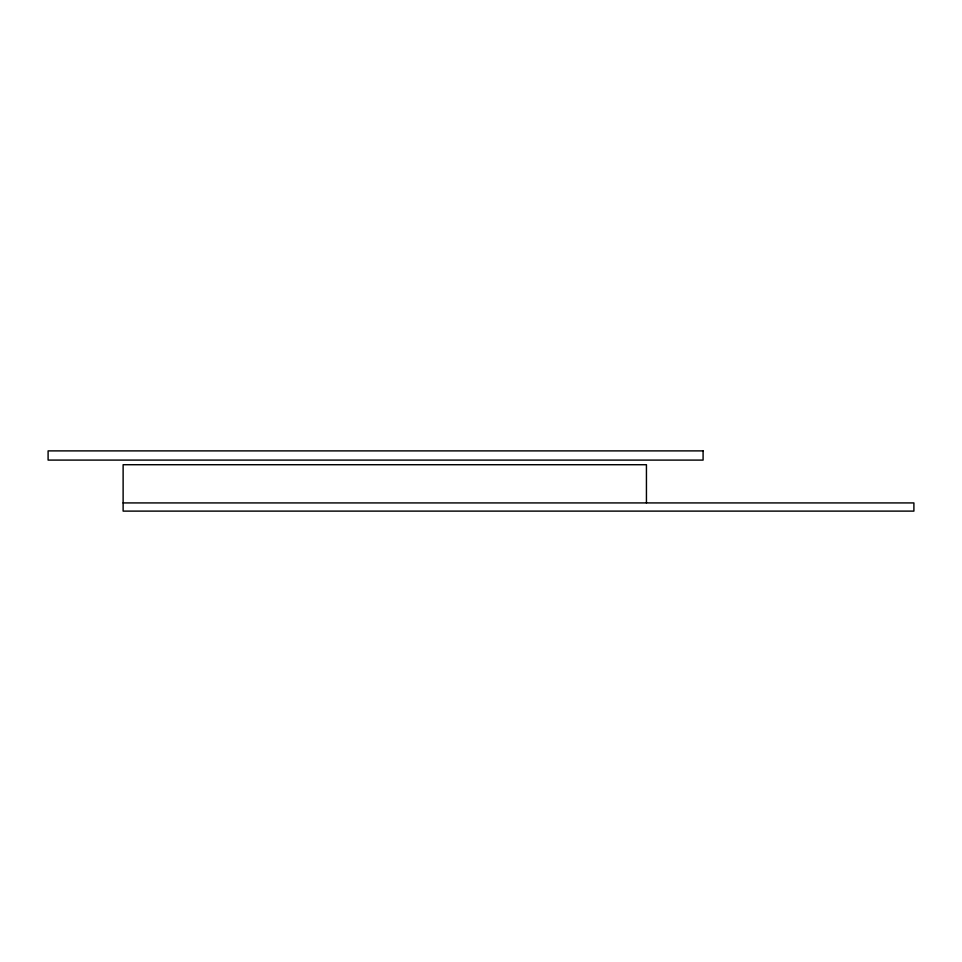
<?xml version="1.0" encoding="UTF-8"?>
<svg xmlns="http://www.w3.org/2000/svg" width="962" height="962" viewBox="0 0 962 962"><rect width="100%" height="100%" fill="white"/><g stroke="black" fill="none" stroke-linecap="round" stroke-linejoin="round"><path stroke-width="1.44" d="M123.124 502.922L913.9 502.922L913.9 511.111L123.124 511.111L123.124 464.718L646.44 464.718L646.44 502.922M703.09 450.889L48.1 450.889L48.1 460.089L703.09 460.101L703.09 450.901"/></g></svg>
